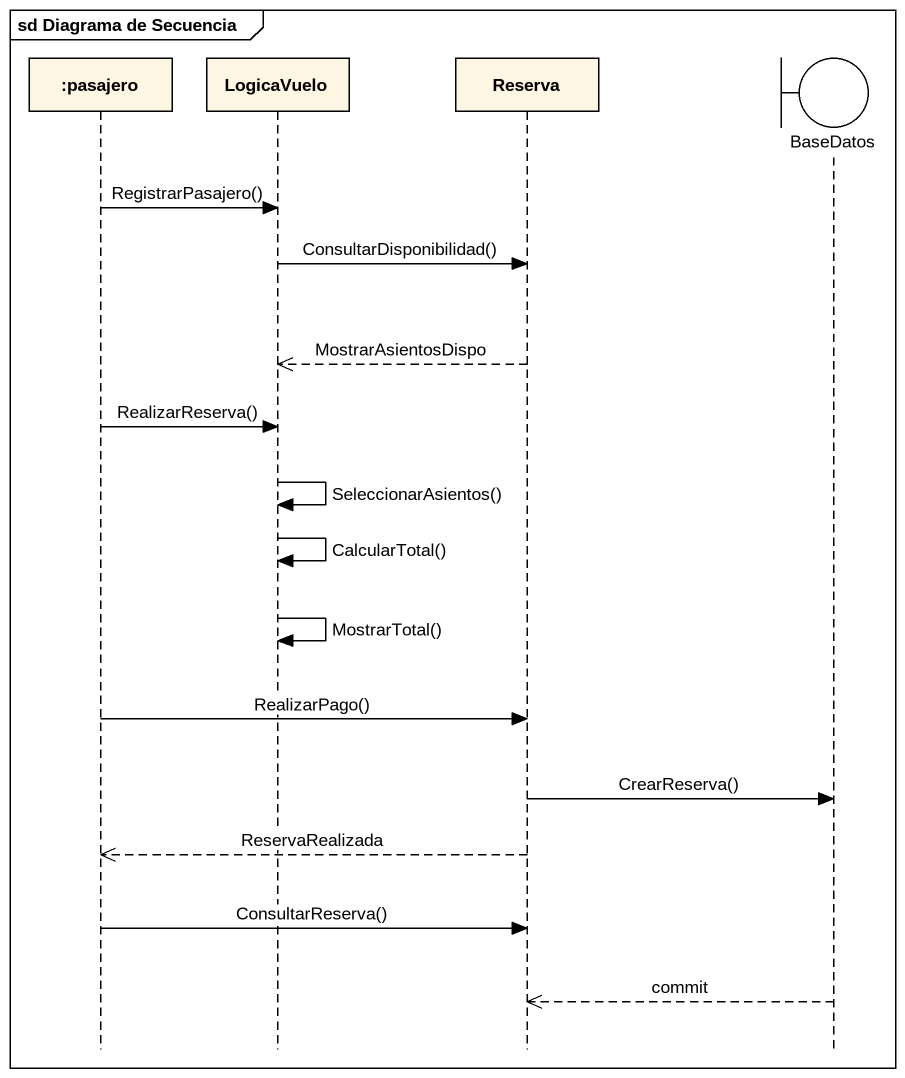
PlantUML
@startuml
mainframe sd Diagrama de Secuencia
hide footbox
participant ":pasajero" as pasajero
participant LogicaVuelo
participant Reserva
boundary BaseDatos

pasajero -> LogicaVuelo : RegistrarPasajero()
LogicaVuelo -> Reserva : ConsultarDisponibilidad()
Reserva -->> LogicaVuelo : MostrarAsientosDispo
pasajero -> LogicaVuelo : RealizarReserva()
LogicaVuelo -> LogicaVuelo : SeleccionarAsientos()
LogicaVuelo -> LogicaVuelo : CalcularTotal()
LogicaVuelo -> LogicaVuelo : MostrarTotal()
pasajero -> Reserva : RealizarPago()
Reserva -> BaseDatos : CrearReserva()
Reserva -->> pasajero : ReservaRealizada
pasajero -> Reserva : ConsultarReserva()
BaseDatos -->> Reserva : commit
@enduml
